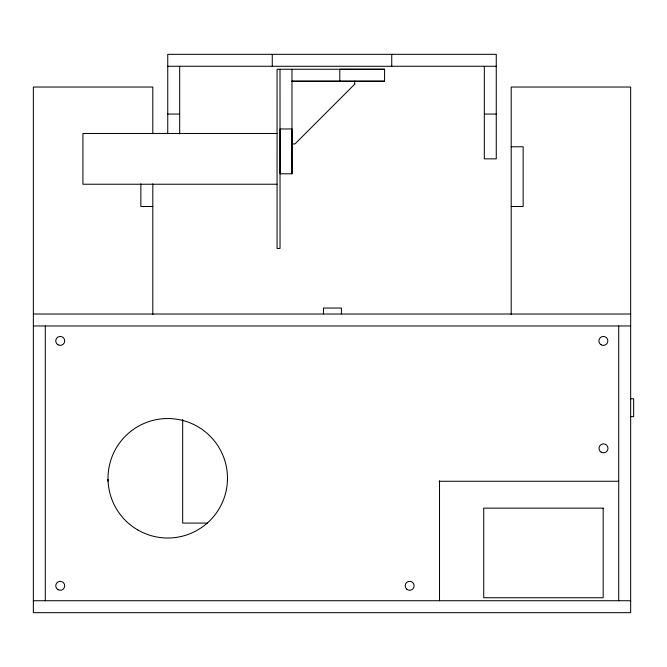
<?xml version="1.0" encoding="UTF-8"?>
<svg xmlns="http://www.w3.org/2000/svg" width="667" height="667" viewBox="0 0 667 667"><rect width="100%" height="100%" fill="white"/><g stroke="black" fill="none" stroke-linecap="round" stroke-linejoin="round"><path stroke-width="1" d="M291.988 173.795L292.013 128.981L280.065 128.981L280.04 173.795L291.988 173.795L291.963 143.547M354.711 84.192L294.972 143.93L291.988 143.93L291.963 69.276M280.015 69.276L280.04 248.449L277.055 248.449L277.055 69.251L384.576 69.268L384.576 81.216L291.988 81.207L384.576 81.216M167.742 66.275L496.265 66.275M167.742 114.057L179.69 114.057M484.325 114.057L496.265 114.057M277.055 133.467L82.925 133.467L82.925 184.234L277.055 184.234M511.197 146.765L523.145 146.765L523.145 206.503L511.197 206.503M152.81 206.503L140.87 206.503L140.87 183.842M33.35 314.015L630.665 314.015M33.35 325.963L630.665 325.963M630.665 398.758L633.65 398.758L633.65 416.675L630.665 416.675M439.128 481.266L618.718 481.266M207.654 523.078L182.675 523.078L182.675 419.451M33.35 600.725L630.665 600.725M384.576 69.268L339.795 69.251L339.795 81.199M618.718 325.963L618.718 600.725M511.197 314.532L511.197 87.035L630.665 87.035L630.665 612.673L33.35 612.673L33.35 87.035L152.81 87.035L152.81 133.383M484.325 66.275L484.325 158.854L496.265 158.854L496.265 54.327L167.742 54.327L167.742 133.508M439.52 480.849L439.52 600.725M391.737 54.327L391.737 66.275M354.711 81.207L354.702 84.2M341.396 314.015L341.396 308.046L323.47 308.046L323.47 314.015M272.278 54.327L272.278 66.275M179.69 66.275L179.69 133.85M152.81 183.842L152.81 314.532M45.298 325.963L45.298 600.725M107.887 479.315A14.932 14.932 0 0 1 108.012 481.266M603.185 508.146L483.725 508.146L483.725 597.74L603.185 597.74L603.185 508.146M57.987 344.772A4.477 4.477 0 0 0 64.707 340.895A4.477 4.477 0 0 0 57.987 337.018A4.477 4.477 0 0 0 57.987 344.772M601.142 344.806A4.477 4.477 0 0 0 607.862 340.92A4.477 4.477 0 0 0 601.142 337.043A4.477 4.477 0 0 0 601.142 344.806M57.987 589.67A4.477 4.477 0 0 0 64.707 585.793A4.477 4.477 0 0 0 57.987 581.916A4.477 4.477 0 0 0 57.987 589.67M601.267 452.234A4.477 4.477 0 0 0 607.987 448.349A4.477 4.477 0 0 0 601.267 444.472A4.477 4.477 0 0 0 601.267 452.234M406.486 588.961A4.477 4.477 0 0 0 413.982 586.952A4.477 4.477 0 0 0 408.496 581.466A4.477 4.477 0 0 0 406.486 588.961M137.877 530.007A59.73 59.73 0 0 0 227.48 478.281A59.73 59.73 0 0 0 137.877 426.547A59.73 59.73 0 0 0 137.877 530.007"/></g></svg>
